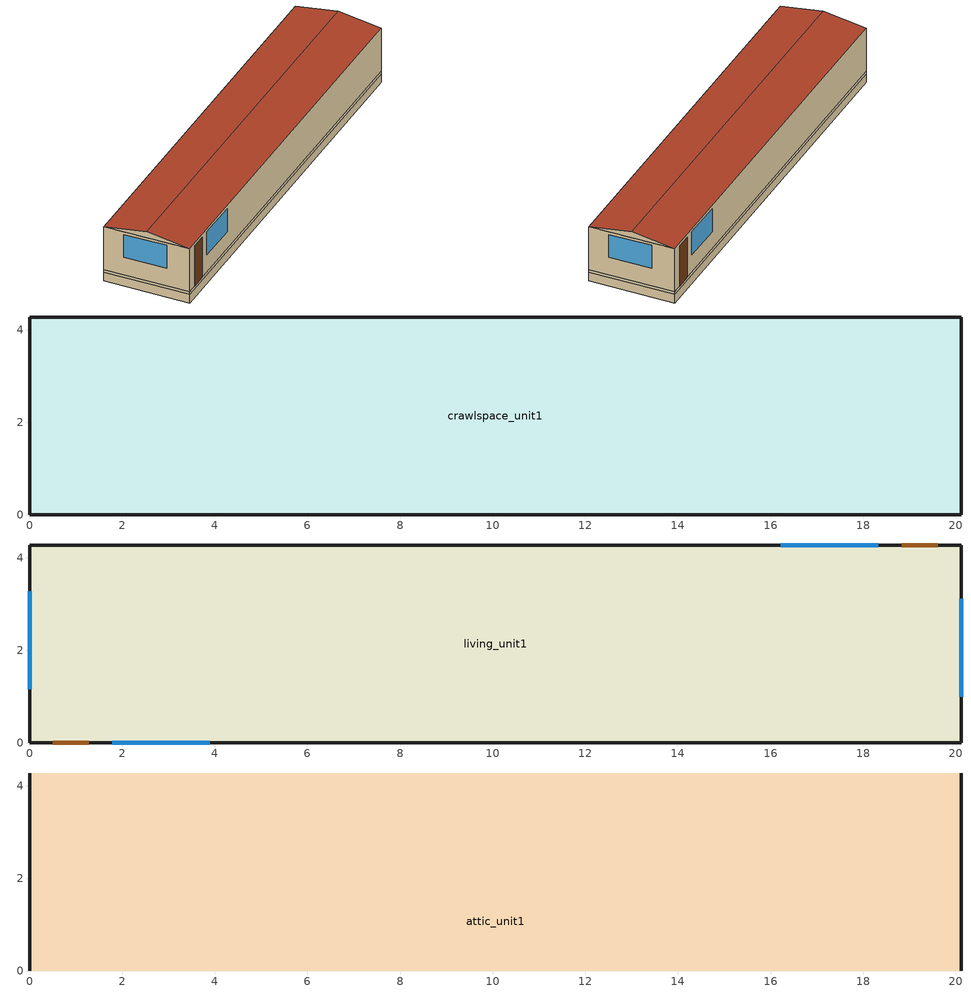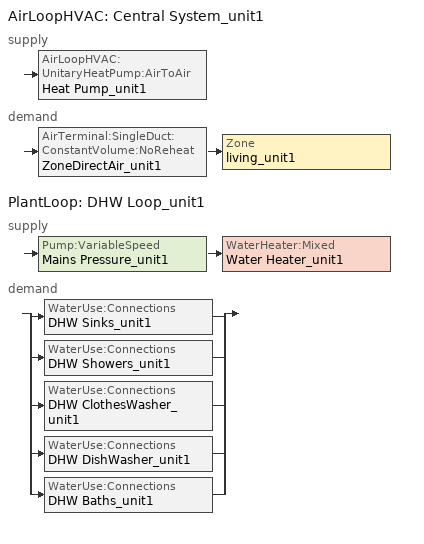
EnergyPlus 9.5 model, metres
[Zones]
crawlspace_unit1
 floor ground (Interior Floor): 0,0 0,4.27 20.11,4.27 20.11,0 z-0.46
 wall outside (Crawl Wall): 0,0 20.11,0 20.11,4.27 0,4.27 0,0 z0:0.15
 wall ground (Crawl Wall): 0,0 20.11,0 20.11,4.27 0,4.27 0,0 z-0.46:0
living_unit1
 floor to crawlspace_unit1 (Exterior Floor): 0,0 0,4.27 20.11,4.27 20.11,0 z0.15
 wall outside (Exterior Wall): 0,0 20.11,0 20.11,4.27 0,4.27 0,0 z0.15:2.44
 window (Exterior Window): 1.78,0 3.9,0 / 18.33,4.27 16.21,4.27 / 20.11,1 20.11,3.11 / 0,3.27 0,1.16 z1.07:2.29
 door (Exterior Door): 0.5,0 1.28,0 / 19.61,4.27 18.83,4.27 z0.15:2.29
 ceiling to attic_unit1 (Interior Ceiling): 0,0 20.11,0 20.11,4.27 0,4.27 z2.44
attic_unit1
 wall outside (Gable_end): 20.11,0,2.44 20.11,4.27,2.44 20.11,2.13,2.74; 0,4.27,2.44 0,0,2.44 0,2.13,2.74
 roof outside (Exterior Roof): 0,0,2.44 20.11,0,2.44 20.11,2.13,2.74 0,2.13,2.74; 20.11,4.27,2.44 0,4.27,2.44 0,2.13,2.74 20.11,2.13,2.74
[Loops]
AirLoopHVAC 'Central System_unit1'
 supply: AirLoopHVAC:UnitaryHeatPump:AirToAir 'Heat Pump_unit1'
 demand: AirTerminal:SingleDuct:ConstantVolume:NoReheat 'ZoneDirectAir_unit1' > Zone 'living_unit1'
PlantLoop 'DHW Loop_unit1'
 supply: Pump:VariableSpeed 'Mains Pressure_unit1' > WaterHeater:Mixed 'Water Heater_unit1'
 demand: split
  | WaterUse:Connections 'DHW Sinks_unit1'
  | WaterUse:Connections 'DHW Showers_unit1'
  | WaterUse:Connections 'DHW ClothesWasher_unit1'
  | WaterUse:Connections 'DHW DishWasher_unit1'
  | WaterUse:Connections 'DHW Baths_unit1'
[Building]
SW_Houston_HUD.Mfr-Levy_heatpump: North Axis {deg}=0; Terrain=Suburbs; Loads Convergence Tolerance Value {W}=0.04; Temperature Convergence Tolerance Value {deltaC}=0.4; Solar Distribution=FullExterior; Maximum Number of Warmup Days=25; Minimum Number of Warmup Days=6
[Site:WaterMainsTemperature]
Calculation Method=Correlation; Annual Average Outdoor Air Temperature {C}=20.3167; Maximum Difference In Monthly Average Outdoor Air Temperatures {deltaC}=17.8
[Site:Location]
Houston Bush Intercontinental_TX_USA Design_Conditions: Latitude {deg}=30; Longitude {deg}=-95.37; Time Zone {hr}=-6; Elevation {m}=29
[SizingPeriod:DesignDay] Day of Month=21; Dry-Bulb Temperature Range Modifier Type=DefaultMultipliers; Humidity Condition Type=Wetbulb; Barometric Pressure {Pa}=100977; Rain Indicator=No; Snow Indicator=No; Daylight Saving Time Indicator=No
Name | Month | Day Type | Maximum Dry-Bulb Temperature {C} | Daily Dry-Bulb Temperature Range {deltaC} | Wetbulb or DewPoint at Maximum Dry-Bulb {C} | Wind Speed {m/s} | Wind Direction {deg} | Solar Model Indicator | Sky Clearness | ASHRAE Clear Sky Optical Depth for Beam Irradiance (taub) | ASHRAE Clear Sky Optical Depth for Diffuse Irradiance (taud)
Houston Bush Intercontinental Ann Htg 99.6% Condns DB | 1 | WinterDesignDay | -1.6 | 0 | -1.6 | 2.8 | 0 | ASHRAEClearSky | 0
Houston Bush Intercontinental Ann Clg .4% Condns DB=>MWB | 7 | SummerDesignDay | 36 | 10.1 | 24.8 | 3.5 | 170 | ASHRAETau |  | 0.499 | 1.97
[Material]
Name | Roughness | Thickness {m} | Conductivity {W/m-K} | Density {kg/m3} | Specific Heat {J/kg-K} | Solar Absorptance | Thermal Absorptance | Visible Absorptance
sheathing_consol_layer | Rough | 0.0127 | 0.0940184 | 685.008 | 1172.332
ceil_consol_layer | Rough | 0.18415 | 0.0706172 | 55.074 | 803.8848
floor_consol_layer | Rough | 0.18415 | 0.0564297 | 55.074 | 916.9311
wall_consol_layer | Rough | 0.0889 | 0.0632514 | 120.801 | 1036.26
Concrete_4in | Rough | 0.101498 | 1.312098 | 2242.8 | 465.2
Asphalt_shingle | MediumRough | 0.00633985 | 0.08186 | 1121.29 | 1255.2 | 0.75
cement_stucco | MediumSmooth | 0.01905 | 0.721 | 1865.58 | 878.64
syn_stucco | MediumSmooth | 0.003048 | 8.65E-02 | 400 | 878.64
Drywall_1/2in | MediumSmooth | 0.0127 | 0.16009 | 800.923 | 1087.84
OSB_5/8in | MediumSmooth | 0.015875 | 0.1163 | 544.627 | 1213.36
Plywood_3/4in | Rough | 0.01905 | 0.115458 | 544.68 | 674.54 | 0.7 | 0.9 | 0.7
Carpet_n_pad | MediumSmooth | 0.0254001 | 0.0601314 | 32.0369 | 836.8 | 0.7 | 0.9 | 0.7
OSB_1/2in | MediumSmooth | 0.0127 | 0.1163 | 544.627 | 1213.36 | 0.7 | 0.9 | 0.7
door_const | Smooth | 0.0317022 | 0.0720096 | 512.64 | 767.58
Std Wood 6inch | MediumSmooth | 0.15 | 0.12 | 540 | 1210 | 0.7 | 0.9 | 0.7
[Construction]
Exterior Wall: syn_stucco, sheathing_consol_layer, wall_consol_layer, Drywall_1/2in
InteriorFurnishings: Std Wood 6inch
Exterior Floor: floor_consol_layer
Interior Floor: Plywood_3/4in, Carpet_n_pad
Interior Ceiling: ceil_consol_layer, Drywall_1/2in
Exterior Roof: Asphalt_shingle, OSB_1/2in
Exterior Window: Glass
Exterior Door: door_const
Gable_end: cement_stucco, Bldg_paper_felt, OSB_5/8in, Air_4_in_vert, Drywall_1/2in
window_w_blinds: Glass, int_blind
crawl wall: Concrete_4in
[Material:NoMass]
Bldg_paper_felt: Roughness=Smooth; Thermal Resistance {m2-K/W}=0.0105666
[Material:AirGap]
Air_4_in_vert: Thermal Resistance {m2-K/W}=0.158499
[WindowMaterial:SimpleGlazingSystem]
Glass: U-Factor {W/m2-K}=6.132888; Solar Heat Gain Coefficient=0.7; Visible Transmittance=0.88
[WindowMaterial:Blind]
int_blind: Slat Orientation=Horizontal; Slat Width {m}=0.025; Slat Separation {m}=0.01875; Slat Thickness {m}=0.001; Slat Angle {deg}=45; Slat Conductivity {W/m-K}=221; Slat Beam Solar Transmittance=0; Front Side Slat Beam Solar Reflectance=0.5; Back Side Slat Beam Solar Reflectance=0.5; Slat Diffuse Solar Transmittance=0; Front Side Slat Diffuse Solar Reflectance=0.5; Back Side Slat Diffuse Solar Reflectance=0.5; Slat Beam Visible Transmittance=0; Front Side Slat Beam Visible Reflectance=0.5; Back Side Slat Beam Visible Reflectance=0.5; Slat Diffuse Visible Transmittance=0; Front Side Slat Diffuse Visible Reflectance=0.5; Back Side Slat Diffuse Visible Reflectance=0.5; Slat Infrared Hemispherical Transmittance=0; Front Side Slat Infrared Hemispherical Emissivity=0.9; Back Side Slat Infrared Hemispherical Emissivity=0.9; Blind to Glass Distance {m}=0.05; Blind Top Opening Multiplier=0.5; Blind Bottom Opening Multiplier=0.5; Blind Left Side Opening Multiplier=0.5; Blind Right Side Opening Multiplier=0.5
[Zone] Multiplier=1
living_unit1; attic_unit1; crawlspace_unit1
[InternalMass]
Internalmass_unit1: Construction=InteriorFurnishings; Zone or ZoneList=living_unit1; Surface Area {m2}=3.84841
[WindowShadingControl]
Shades-living_unit1: Zone=living_unit1; Shading Type=InteriorBlind; Construction with Shading=window_w_blinds; Shading Control Type=OnIfScheduleAllows; Schedule=shading_2012iecc; Shading Control Is Scheduled=Yes; Glare Control Is Active=No; Multiple Surface Control Type=Sequential; Fenestration Surface 1=Window_ldf_1.unit1; Fenestration Surface 2=Window_ldb_1.unit1; Fenestration Surface 3=Window_sdr_1.unit1; Fenestration Surface 4=Window_sdl_1.unit1
[GroundHeatTransfer:Control]
gtp_control: Run Basement Preprocessor=no; Run Slab Preprocessor=yes
[GroundHeatTransfer:Slab:Materials]
NMAT: Number of materials=2; ALBEDO: Surface Albedo: No Snow=0.16; ALBEDO: Surface Albedo: Snow=0.4; EPSLW: Surface Emissivity: No Snow=0.9; EPSLW: Surface Emissivity: Snow=0.9; Z0: Surface Roughness: No Snow {cm}=0.75; Z0: Surface Roughness: Snow {cm}=0.05; HIN: Indoor HConv: Downward Flow {W/m2-K}=6; HIN: Indoor HConv: Upward {W/m2-K}=9
[GroundHeatTransfer:Slab:MatlProps]
RHO: Slab Material density {kg/m3}=2300; RHO: Soil Density {kg/m3}=1200; CP: Slab CP {J/kg-K}=650; CP: Soil CP {J/kg-K}=1200; TCON: Slab k {W/m-K}=0.9; TCON: Soil k {W/m-K}=1
[GroundHeatTransfer:Slab:BoundConds]
EVTR: Is surface evapotranspiration modeled=FALSE; FIXBC: is the lower boundary at a fixed temperature=TRUE; TDEEPin {C}=10; USRHflag: Is the ground surface h specified by the user?=FALSE
[GroundHeatTransfer:Slab:BldgProps]
IYRS: Number of years to iterate=10; Shape: Slab shape=0; HBLDG: Building height {m}=4; TIN1: January Indoor Average Temperature Setpoint {C}=22.22; TIN2: February Indoor Average Temperature Setpoint {C}=22.22; TIN3: March Indoor Average Temperature Setpoint {C}=22.22; TIN4: April Indoor Average Temperature Setpoint {C}=22.22; TIN5: May Indoor Average Temperature Setpoint {C}=22.22; TIN6: June Indoor Average Temperature Setpoint {C}=23.88; TIN7: July Indoor Average Temperature Setpoint {C}=23.88; TIN8: August Indoor Average Temperature Setpoint {C}=23.88; TIN9: September Indoor Average Temperature Setpoint {C}=23.88; TIN10: October Indoor Average Temperature Setpoint {C}=22.22; TIN11: November Indoor Average Temperature Setpoint {C}=22.22; TIN12: December Indoor Average Temperature Setpoint {C}=22.22; TINAmp: Daily Indoor sine wave variation amplitude {deltaC}=0; ConvTol: Convergence Tolerance=0.1
[GroundHeatTransfer:Slab:Insulation]
RINS: R value of under slab insulation {m2-K/W}=0; DINS: Width of strip of under slab insulation {m}=0; RVINS: R value of vertical insulation {m2-K/W}=0; ZVINS: Depth of vertical insulation {m}=1.5; IVINS: Flag: Is there vertical insulation=0
[GroundHeatTransfer:Slab:EquivalentSlab]
APRatio: The area to perimeter ratio for this slab {m}=2.84365; SLABDEPTH: Thickness of slab on grade {m}=0.1; CLEARANCE: Distance from edge of slab to domain edge {m}=15; ZCLEARANCE: Distance from bottom of slab to domain bottom {m}=15
[GroundHeatTransfer:Basement:SimParameters]
F: Multiplier for the ADI solution=0.1; IYRS: Maximum number of yearly iterations:=15
[GroundHeatTransfer:Basement:MatlProps]
NMAT: Number of materials in this domain=6; Density for Foundation Wall {kg/m3}=2243; density for Floor Slab {kg/m3}=2243; density for Ceiling {kg/m3}=311; density for Soil {kg/m3}=1500; density for Gravel {kg/m3}=2000; density for Wood {kg/m3}=449; Specific heat for foundation wall {J/kg-K}=880; Specific heat for floor slab {J/kg-K}=880; Specific heat for ceiling {J/kg-K}=1530; Specific heat for soil {J/kg-K}=840; Specific heat for gravel {J/kg-K}=720; Specific heat for wood {J/kg-K}=1530; Thermal conductivity for foundation wall {W/m-K}=1.4; Thermal conductivity for floor slab {W/m-K}=1.4; Thermal conductivity for ceiling {W/m-K}=0.09; thermal conductivity for soil {W/m-K}=1.1; thermal conductivity for gravel {W/m-K}=1.9; thermal conductivity for wood {W/m-K}=0.12
[GroundHeatTransfer:Basement:Insulation]
REXT: R Value of any exterior insulation {m2-K/W}=1.761e-05; INSFULL: Flag: Is the wall fully insulated?=True
[GroundHeatTransfer:Basement:SurfaceProps]
ALBEDO: Surface albedo for No snow conditions=0.16; ALBEDO: Surface albedo for snow conditions=0.4; EPSLN: Surface emissivity No Snow=0.94; EPSLN: Surface emissivity with Snow=0.86; VEGHT: Surface roughness No snow conditions {cm}=6; VEGHT: Surface roughness Snow conditions {cm}=0.25; PET: Flag, Potential evapotranspiration on?=False
[GroundHeatTransfer:Basement:BldgData]
DWALL: Wall thickness {m}=0.2; DSLAB: Floor slab thickness {m}=0.243828; DGRAVXY: Width of gravel pit beside basement wall {m}=0.3; DGRAVZN: Gravel depth extending above the floor slab {m}=0.2; DGRAVZP: Gravel depth below the floor slab {m}=0.1
[GroundHeatTransfer:Basement:Interior]
COND: Flag: Is the basement conditioned?=True; HIN: Downward convection only heat transfer coefficient {W/m2-K}=0.92; HIN: Upward convection only heat transfer coefficient {W/m2-K}=4.04; HIN: Horizontal convection only heat transfer coefficient {W/m2-K}=3.08; HIN: Downward combined (convection and radiation) heat transfer coefficient {W/m2-K}=6.13; HIN: Upward combined (convection and radiation) heat transfer coefficient {W/m2-K}=9.26; HIN: Horizontal combined (convection and radiation) heat transfer coefficient {W/m2-K}=8.29
[GroundHeatTransfer:Basement:ComBldg]
January average temperature {C}=21; February average temperature {C}=21; March average temperature {C}=21; April average temperature {C}=21; May average temperature {C}=24; June average temperature {C}=24; July average temperature {C}=24; August average temperature {C}=24; September average temperature {C}=24; October average temperature {C}=24; November average temperature {C}=21; December average temperature {C}=21; Daily variation sine wave amplitude {deltaC}=21
[GroundHeatTransfer:Basement:EquivSlab]
APRatio: The area to perimeter ratio for this slab {m}=18.949; EquivSizing: Flag=True
[GroundHeatTransfer:Basement:EquivAutoGrid]
CLEARANCE: Distance from outside of wall to edge of 3-D ground domain {m}=15; SlabDepth: Thickness of the floor slab {m}=0.1; BaseDepth: Depth of the basement wall below grade {m}=1.21914
[ThermostatSetpoint:DualSetpoint]
thermostat_living Dual SP Control: Heating Setpoint Temperature Schedule=heating_sch; Cooling Setpoint Temperature Schedule=cooling_sch
[AvailabilityManager:Scheduled]
System availability: Schedule=always_avail
[Sizing:Zone]
living_unit1: Zone Cooling Design Supply Air Temperature Input Method=SupplyAirTemperature; Zone Cooling Design Supply Air Temperature {C}=12; Zone Heating Design Supply Air Temperature Input Method=SupplyAirTemperature; Zone Heating Design Supply Air Temperature {C}=50; Zone Cooling Design Supply Air Humidity Ratio {kgWater/kgDryAir}=0.008; Zone Heating Design Supply Air Humidity Ratio {kgWater/kgDryAir}=0.008; Design Specification Outdoor Air Object=SZ_DSOA_living_unit1; Cooling Design Air Flow Method=DesignDay; Cooling Minimum Air Flow per Zone Floor Area {m3/s-m2}=0.000762; Heating Design Air Flow Method=DesignDay; Heating Maximum Air Flow per Zone Floor Area {m3/s-m2}=0.002032; Heating Maximum Air Flow {m3/s}=0.141576; Heating Maximum Air Flow Fraction=0.3; Account for Dedicated Outdoor Air System=No; Dedicated Outdoor Air System Control Strategy=NeutralSupplyAir; Dedicated Outdoor Air Low Setpoint Temperature for Design {C}=autosize; Dedicated Outdoor Air High Setpoint Temperature for Design {C}=autosize
[Sizing:System]
Central System_unit1: Type of Load to Size On=Sensible; Design Outdoor Air Flow Rate {m3/s}=autosize; Central Heating Maximum System Air Flow Ratio=1; Preheat Design Temperature {C}=7; Preheat Design Humidity Ratio {kgWater/kgDryAir}=0.008; Precool Design Temperature {C}=11; Precool Design Humidity Ratio {kgWater/kgDryAir}=0.008; Central Cooling Design Supply Air Temperature {C}=12; Central Heating Design Supply Air Temperature {C}=50; Type of Zone Sum to Use=NonCoincident; 100% Outdoor Air in Cooling=No; 100% Outdoor Air in Heating=No; Central Cooling Design Supply Air Humidity Ratio {kgWater/kgDryAir}=0.008; Central Heating Design Supply Air Humidity Ratio {kgWater/kgDryAir}=0.008; Cooling Supply Air Flow Rate Method=DesignDay; Heating Supply Air Flow Rate Method=DesignDay; Zone Maximum Outdoor Air Fraction=1; Cooling Design Capacity Method=CoolingDesignCapacity; Cooling Design Capacity {W}=autosize; Heating Design Capacity Method=HeatingDesignCapacity; Heating Design Capacity {W}=autosize; Central Cooling Capacity Control Method=OnOff
[ZoneControl:Thermostat]
Zone Thermostat_unit1: Zone or ZoneList=living_unit1; Control Type Schedule=zone_control_type; Control 1=thermostat_living Dual SP Control
[ZoneInfiltration:EffectiveLeakageArea] Schedule=always_avail; Stack Coefficient=0.00029; Wind Coefficient=0.000231
Name | Zone | Effective Air Leakage Area {cm2}
Living_ShermanGrimsrud_unit1 | living_unit1 | 327.035
AtticVent_unit1 | attic_unit1 | 370
CrawlVent_unit1 | crawlspace_unit1 | 370
[AirTerminal:SingleDuct:ConstantVolume:NoReheat]
ZoneDirectAir_unit1: Availability Schedule=always_avail; Maximum Air Flow Rate {m3/s}=autosize
[ZoneVentilation:DesignFlowRate]
Ventilation_unit1: Zone or ZoneList=living_unit1; Schedule=always_avail; Design Flow Rate Calculation Method=Flow/Zone; Design Flow Rate {m3/s}=0.0236139; Ventilation Type=Exhaust; Fan Pressure Rise {Pa}=0; Fan Total Efficiency=1; Constant Term Coefficient=1; Temperature Term Coefficient=0; Velocity Term Coefficient=0; Velocity Squared Term Coefficient=0; Minimum Indoor Temperature {C}=-100; Maximum Indoor Temperature {C}=100; Delta Temperature {deltaC}=-100; Minimum Outdoor Temperature {C}=-100; Maximum Outdoor Temperature {C}=100; Maximum Wind Speed {m/s}=40
[DesignSpecification:OutdoorAir]
SZ_DSOA_living_unit1: Outdoor Air Method=Flow/Zone; Outdoor Air Flow per Person {m3/s-person}=0; Outdoor Air Flow per Zone {m3/s}=0.0236139
[Coil:Cooling:DX:SingleSpeed]
DX Cooling Coil_unit1: Availability Schedule=always_avail; Gross Rated Total Cooling Capacity {W}=autosize; Gross Rated Sensible Heat Ratio=autosize; Gross Rated Cooling COP {W/W}=4.06853; Rated Air Flow Rate {m3/s}=autosize; Total Cooling Capacity Function of Temperature Curve=HPACCoolCapFT; Total Cooling Capacity Function of Flow Fraction Curve=HPACCoolCapFFF; Energy Input Ratio Function of Temperature Curve=HPACCOOLEIRFT; Energy Input Ratio Function of Flow Fraction Curve=HPACCOOLEIRFFF; Part Load Fraction Correlation Curve=HPACCOOLPLFFPLR
[Fan:OnOff]
Supply Fan_unit1: Availability Schedule=always_avail; Fan Total Efficiency=0.50054; Pressure Rise {Pa}=400; Maximum Flow Rate {m3/s}=autosize; Motor Efficiency=0.863; Motor In Airstream Fraction=1
[AirLoopHVAC]
Central System_unit1: Design Supply Air Flow Rate {m3/s}=autosize
[AirLoopHVAC:UnitaryHeatPump:AirToAir]
Heat Pump_unit1: Availability Schedule=always_avail; Cooling Supply Air Flow Rate {m3/s}=autosize; Heating Supply Air Flow Rate {m3/s}=autosize; No Load Supply Air Flow Rate {m3/s}=0; Controlling Zone or Thermostat Location=living_unit1; Supply Air Fan=Supply Fan_unit1; Heating Coil=Main DX Heating Coil_unit1; Cooling Coil=DX Cooling Coil_unit1; Supplemental Heating Coil=Supp Heating Coil_unit1; Maximum Supply Air Temperature from Supplemental Heater {C}=50; Maximum Outdoor Dry-Bulb Temperature for Supplemental Heater Operation {C}=10; Fan Placement=BlowThrough; Supply Air Fan Operating Mode Schedule=fan_cycle
[Coil:Heating:DX:SingleSpeed]
Main DX Heating Coil_unit1: Availability Schedule=always_avail; Gross Rated Heating Capacity {W}=autosize; Gross Rated Heating COP {W/W}=3.69308; Rated Air Flow Rate {m3/s}=autosize; Heating Capacity Function of Temperature Curve=HPACHeatCapFT; Heating Capacity Function of Flow Fraction Curve=HPACHeatCapFFF; Energy Input Ratio Function of Temperature Curve=HPACHeatEIRFT; Energy Input Ratio Function of Flow Fraction Curve=HPACHeatEIRFFF; Part Load Fraction Correlation Curve=HPACCOOLPLFFPLR; Defrost Energy Input Ratio Function of Temperature Curve=Defrost_EIR_FT; Minimum Outdoor Dry-Bulb Temperature for Compressor Operation {C}=-17.78; Maximum Outdoor Dry-Bulb Temperature for Defrost Operation {C}=5; Crankcase Heater Capacity {W}=200; Maximum Outdoor Dry-Bulb Temperature for Crankcase Heater Operation {C}=10; Defrost Strategy=ReverseCycle; Defrost Control=OnDemand
[Coil:Heating:Electric]
Supp Heating Coil_unit1: Availability Schedule=always_avail; Efficiency=1; Nominal Capacity {W}=autosize
[Coil:Heating:electric]
Main electric heating coil_unit1: Availability Schedule=always_avail; Efficiency=1; Nominal Capacity {W}=autosize
[Zone equipment]
living_unit1: ZoneDirectAir_unit1
[People]
people_unit1: Zone or ZoneList=living_unit1; Number of People Schedule=Occupancy; Number of People Calculation Method=People; Number of People=2; Fraction Radiant=0; Sensible Heat Fraction=autocalculate; Activity Level Schedule=activity_sch; Enable ASHRAE 55 Comfort Warnings=No; Mean Radiant Temperature Calculation Type=ZoneAveraged
[Lights] Zone or ZoneList=living_unit1; Schedule=InteriorLighting; Design Level Calculation Method=Watts/Area; Return Air Fraction=0; Fraction Radiant=0.6; Fraction Visible=0.2; Fraction Replaceable=0
Name | Watts per Zone Floor Area {W/m2}
Living Hardwired Lighting1 | 2.72116
Living Plug-in Lighting1 | 0.680291
[Exterior:Lights]
Name | Schedule | Design Level {W}
Exterior-Lights_unit1 | ExteriorLighting | 30.589
Garage-Lights_unit1 | InteriorLighting | 13.9958
[ElectricEquipment]
IntGains1: Zone or ZoneList=living_unit1; Schedule=MiscPlugLoad; Design Level Calculation Method=Watts/Area; Watts per Zone Floor Area {W/m2}=7.58383; Fraction Latent=0; Fraction Radiant=0; Fraction Lost=0
[Pump:VariableSpeed]
Mains Pressure_unit1: Design Maximum Flow Rate {m3/s}=autosize; Design Pump Head {Pa}=1; Design Power Consumption {W}=0; Motor Efficiency=1; Fraction of Motor Inefficiencies to Fluid Stream=0; Coefficient 1 of the Part Load Performance Curve=0; Coefficient 2 of the Part Load Performance Curve=1; Coefficient 3 of the Part Load Performance Curve=0; Coefficient 4 of the Part Load Performance Curve=0; Design Minimum Flow Rate {m3/s}=0; Pump Control Type=Intermittent
[WaterHeater:Mixed]
Water Heater_unit1: Tank Volume {m3}=0.196841; Setpoint Temperature Schedule=dhw_setpt; Deadband Temperature Difference {deltaC}=2; Maximum Temperature Limit {C}=50; Heater Control Type=Cycle; Heater Maximum Capacity {W}=autosize; Heater Minimum Capacity {W}=0; Heater Ignition Minimum Flow Rate {m3/s}=0; Heater Fuel Type=electricity; Heater Thermal Efficiency=1; Ambient Temperature Indicator=Zone; Ambient Temperature Zone=living_unit1; Off Cycle Loss Coefficient to Ambient Temperature {W/K}=1.23162; Off Cycle Loss Fraction to Zone=1; On Cycle Loss Coefficient to Ambient Temperature {W/K}=1.23162; On Cycle Loss Fraction to Zone=1; Peak Use Flow Rate {m3/s}=0; Use Side Effectiveness=1; Source Side Effectiveness=1; Use Side Design Flow Rate {m3/s}=autosize; Source Side Design Flow Rate {m3/s}=0; Indirect Water Heating Recovery Time {hr}=1.5
[WaterHeater:Sizing]
Water Heater_unit1: Design Mode=ResidentialHUD-FHAMinimum; Number of Bedrooms=2; Number of Bathrooms=2
[Sizing:Plant]
DHW Loop_unit1: Loop Type=Heating; Design Loop Exit Temperature {C}=48.8889; Loop Design Temperature Difference {deltaC}=5.55556
[PlantLoop]
DHW Loop_unit1: Fluid Type=Water; Plant Equipment Operation Scheme=DHW Loop Operation_unit1; Maximum Loop Temperature {C}=100; Minimum Loop Temperature {C}=0; Maximum Loop Flow Rate {m3/s}=autosize; Minimum Loop Flow Rate {m3/s}=0; Plant Loop Volume {m3}=autocalculate; Load Distribution Scheme=Optimal
[PlantEquipmentList]
DHW Plant Equipment_unit1: Water Heater_unit1
[PlantEquipmentOperation:HeatingLoad]
DHW Control Scheme_unit1: Load Range 1 Lower Limit {W}=0; Load Range 1 Upper Limit {W}=1000000000000000; Range 1 Equipment List=DHW Plant Equipment_unit1
[PlantEquipmentOperationSchemes]
DHW Loop Operation_unit1: Control Scheme 1=DHW Control Scheme_unit1; Control Scheme 1 Schedule=always_avail
[SetpointManager:Scheduled]
DHW Loop Setpoint Manager_unit1: Control Variable=Temperature; Schedule=DHWSupplySetpoint; Setpoint Node or NodeList=DHW Supply Outlet Node_unit1
[WaterUse:Equipment]
Name | Peak Flow Rate {m3/s} | Flow Rate Fraction Schedule | Target Temperature Schedule
Clothes Washer_unit1 | 1.08128e-06 | ClothesWasher | CWWaterTempSchedule
Dishwasher_unit1 | 4.24457e-07 | Dishwasher | DWWaterTempSchedule
Sinks_unit1 | 7.1934e-05 | BA_sink_sch | SSBWaterTempSchedule
Showers_unit1 | 0.000141975 | BA_shower_sch | SSBWaterTempSchedule
Baths_unit1 | 0.00027764 | BA_bath_sch | SSBWaterTempSchedule
[WaterUse:Connections] Drain Water Heat Exchanger Type=None
Name | Water Use Equipment 1
DHW Sinks_unit1 | Sinks_unit1
DHW Showers_unit1 | Showers_unit1
DHW ClothesWasher_unit1 | Clothes Washer_unit1
DHW DishWasher_unit1 | Dishwasher_unit1
DHW Baths_unit1 | Baths_unit1
[Schedule:Compact]
BA_shower_sch: Through: 12/31, For: AllDays, Until: 1:00, 0.00190178, Until: 2:00, 0.000864444, Until: 3:00, 0.000518667, Until: 4:00, 0.000864444, Until: 5:00, 0.00242044, Until: 6:00, 0.00899022, Until: 7:00, 0.0204009, Until: 8:00, 0.020228, Until: 9:00, 0.0164244, Until: 10:00, 0.0127938, Until: 11:00, 0.0103733, Until: 12:00, 0.00812578, Until: 13:00, 0.00587822, Until: 14:00, 0.00501378, Until: 15:00, 0.00449511, Until: 16:00, 0.00432222, Until: 17:00, 0.00518667, Until: 18:00, 0.00674267, Until: 19:00, 0.00726133, Until: 20:00, 0.00726133, Until: 21:00, 0.00726133, Until: 22:00, 0.00708844, Until: 23:00, 0.00501378, Until: 24:00, 0.00363067
BA_bath_sch: Through: 12/31, For: AllDays, Until: 1:00, 0.00017697, Until: 2:00, 8.84848e-05, Until: 3:00, 8.84848e-05, Until: 4:00, 8.84848e-05, Until: 5:00, 0.00017697, Until: 6:00, 0.000420303, Until: 7:00, 0.00101758, Until: 8:00, 0.00128303, Until: 9:00, 0.00146, Until: 10:00, 0.00128303, Until: 11:00, 0.00101758, Until: 12:00, 0.000774242, Until: 13:00, 0.000685758, Until: 14:00, 0.000508788, Until: 15:00, 0.000508788, Until: 16:00, 0.000508788, Until: 17:00, 0.000862727, Until: 18:00, 0.00101758, Until: 19:00, 0.00170333, Until: 20:00, 0.00221212, Until: 21:00, 0.00221212, Until: 22:00, 0.00170333, Until: 23:00, 0.00146, Until: 24:00, 0.000862727
BA_sink_sch: Through: 12/31, For: AllDays, Until: 1:00, 0.0042614, Until: 2:00, 0.0021307, Until: 3:00, 0.00152193, Until: 4:00, 0.00152193, Until: 5:00, 0.0021307, Until: 6:00, 0.00547895, Until: 7:00, 0.0127842, Until: 8:00, 0.0188719, Until: 9:00, 0.0200895, Until: 10:00, 0.0188719, Until: 11:00, 0.0164368, Until: 12:00, 0.0152193, Until: 13:00, 0.0149149, Until: 14:00, 0.0136974, Until: 15:00, 0.0130886, Until: 16:00, 0.0124798, Until: 17:00, 0.0146105, Until: 18:00, 0.0197851, Until: 19:00, 0.0228289, Until: 20:00, 0.0210026, Until: 21:00, 0.01735, Until: 22:00, 0.0146105, Until: 23:00, 0.0121754, Until: 24:00, 0.00821842
activity_sch: Through: 12/31, For: AllDays, Until: 24:00, 117.28
zone_control_type: Through: 12/31, For: AllDays, Until 24:00, 4
shading_2012iecc: Through: 12/31, For: AllDays, Until 24:00, 0
dhw_setpt: Through: 12/31, For: AllDays, Until 24:00, 48
always_avail: Through: 12/31, For: AllDays, Until: 24:00, 1
heating_sch: Through: 12/31, For: AllDays, Until: 24:00, 22.22
cooling_sch: Through: 12/31, For: AllDays, Until: 24:00, 23.88
fan_cycle: Through: 12/31, For: AllDays, Until: 24:00, 0
[Schedule:Day:Hourly]
OccupancyDay: 1, 1, 1, 1, 1, 1, 1, 0.8831, 0.40861, 0.24189, 0.24189, 0.24189, 0.24189, 0.24189, 0.24189, 0.24189, 0.29498, 0.5531, 0.89693, 0.89693, 0.89693, 1, 1, 1
LightingDay: 0.0625, 0.0625, 0.0625, 0.0625, 0.1875, 0.390625, 0.4375, 0.390625, 0.171875, 0.117188, 0.117188, 0.117188, 0.117188, 0.117188, 0.117188, 0.203125, 0.4375, 0.609375, 0.820312, 0.984375, 1, 0.6875, 0.382812, 0.15625
ExteriorLightingDay: 1, 1, 1, 1, 1, 1, 0, 0, 0, 0, 0, 0, 0, 0, 0, 0, 0, 0, 1, 1, 1, 1, 1, 1
MiscPlugLoadDay: 0.60749, 0.559339, 0.552853, 0.545071, 0.524481, 0.585279, 0.676232, 0.718547, 0.60749, 0.517023, 0.529183, 0.529345, 0.520428, 0.538424, 0.568742, 0.600357, 0.710117, 0.862678, 0.936608, 0.966764, 1, 0.976654, 0.845169, 0.734436
DishwasherWeekday: 0.129162, 0.0573867, 0.042998, 0.0286934, 0.0286934, 0.0860801, 0.172244, 0.258408, 0.488208, 0.545594, 0.473819, 0.402044, 0.344573, 0.387655, 0.315879, 0.301491, 0.315879, 0.416348, 0.732312, 0.933333, 0.761005, 0.559983, 0.373266, 0.258408
DishwasherWeekend: 0.138388, 0.0614858, 0.0460692, 0.0307429, 0.0307429, 0.0922286, 0.184547, 0.276866, 0.52308, 0.584565, 0.507663, 0.430761, 0.369185, 0.415344, 0.338442, 0.323026, 0.338442, 0.446087, 0.78462, 1, 0.815362, 0.599982, 0.399928, 0.276866
DishwasherVacation; ClothesWasherVacation: 0, 0, 0, 0, 0, 0, 0, 0, 0, 0, 0, 0, 0, 0, 0, 0, 0, 0, 0, 0, 0, 0, 0, 0
ClothesWasherWeekday: 0.0887931, 0.0710155, 0.0354602, 0.0354602, 0.0710155, 0.106571, 0.213142, 0.461934, 0.692948, 0.817391, 0.799614, 0.710725, 0.639615, 0.568599, 0.497489, 0.461934, 0.479711, 0.461934, 0.461934, 0.461934, 0.461934, 0.444156, 0.30203, 0.159904
ClothesWasherWeekend: 0.10863, 0.0868807, 0.0433822, 0.0433822, 0.0868807, 0.130379, 0.260758, 0.565131, 0.847755, 1, 0.978251, 0.869505, 0.782508, 0.695627, 0.60863, 0.565131, 0.586881, 0.565131, 0.565131, 0.565131, 0.565131, 0.543382, 0.369505, 0.195627
[Schedule:Week:Compact]
MiscPlugLoadWeek: For: AllDays, MiscPlugLoadDay
DishwasherWeek: For: Weekdays, DishwasherWeekday, For: CustomDay1, DishwasherVacation, For: AllOtherDays, DishwasherWeekend
ClothesWasherWeek: For: Weekdays, ClothesWasherWeekday, For: CustomDay1, ClothesWasherVacation, For: AllOtherDays, ClothesWasherWeekend
OccupancyWeek: AllDays, OccupancyDay
LightingProfileWeek: For: AllDays, LightingDay
ExteriorLightingProfileWeek: For: AllDays, ExteriorLightingDay
[Schedule:Year]
Occupancy: OccupancyWeek, 1, 1, 12, 31
InteriorLighting: LightingProfileWeek, 1, 1, 12, 31
ExteriorLighting: ExteriorLightingProfileWeek, 1, 1, 12, 31
MiscPlugLoad: MiscPlugLoadWeek, 1, 1, 12, 31
Dishwasher: DishwasherWeek, 1, 1, 12, 31
ClothesWasher: ClothesWasherWeek, 1, 1, 12, 31
[Schedule:Constant]
DWWaterTempSchedule; CWWaterTempSchedule; DHWSupplySetpoint: Temperature, 48.8889
SSBWaterTempSchedule: Temperature, 40.5556
[Curve:Biquadratic]
Name | Coefficient1 Constant | Coefficient2 x | Coefficient3 x**2 | Coefficient4 y | Coefficient5 y**2 | Coefficient6 x*y | Minimum Value of x | Maximum Value of x | Minimum Value of y | Maximum Value of y
HPACCoolCapFT | 0.766956 | 0.0107756 | -4.14703e-05 | 0.00134961 | -0.000261144 | 0.000457488 | 12.77778 | 23.88889 | 21.11111 | 46.11111
HPACCOOLEIRFT | 0.297145 | 0.0430933 | -0.000748766 | 0.00597727 | 0.000482112 | -0.000956448 | 12.77778 | 23.88889 | 21.11111 | 46.11111
Defrost_EIR_FT | 1 | 0 | 0 | 0 | 0 | 0 | 0 | 100 | 0 | 100
[Curve:Cubic]
Name | Coefficient1 Constant | Coefficient2 x | Coefficient3 x**2 | Coefficient4 x**3 | Minimum Value of x | Maximum Value of x
HPACHeatCapFT | 0.758746 | 0.027626 | 0.000148716 | 3.4992e-06 | -20 | 20
HPACHeatCapFFF | 0.84 | 0.16 | 0 | 0 | 0.5 | 1.5
HPACHeatEIRFT | 1.19248 | -0.0300438 | 0.00103745 | -2.3328e-05 | -20 | 20
[Curve:Quadratic]
Name | Coefficient1 Constant | Coefficient2 x | Coefficient3 x**2 | Minimum Value of x | Maximum Value of x
HPACCoolCapFFF | 0.8 | 0.2 | 0 | 0.5 | 1.5
HPACCOOLEIRFFF | 1.156 | -0.1816 | 0.0256 | 0.5 | 1.5
HPACCOOLPLFFPLR | 0.85 | 0.15 | 0 | 0 | 1
HPACHeatEIRFFF | 1.3824 | -0.4336 | 0.0512 | 0 | 1
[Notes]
Acknowledgement: These building energy models were created under funding from
the US Department of Energy’s Building Technologies Office for providing energy
analyses in support of the federal rulemaking process for updating the Energy
Conservation Standards for Manufactured Housing. All assumptions and details
related to energy modeling, including software, climate locations and overall
modeling methodology are detailed in Chapter 7 of the Technical Support Document
associated with the Final Rule. This document was published in May 2022 and can
be accessed from the rule docket (EERE-2009-BT-BC-0021).
